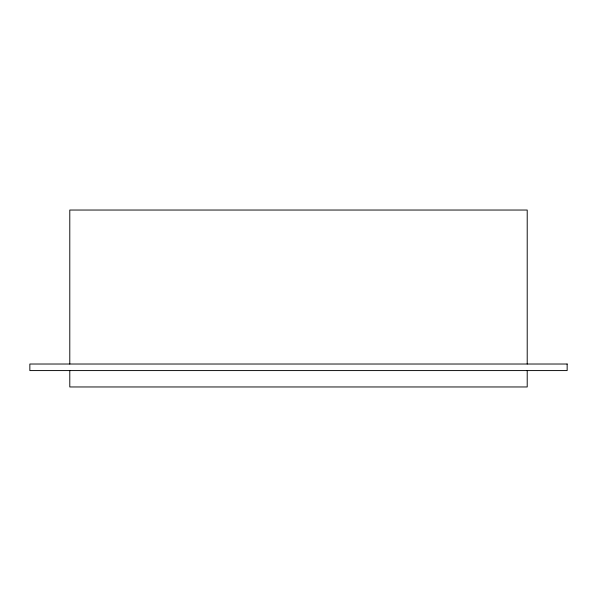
<?xml version="1.0" encoding="UTF-8"?>
<svg xmlns="http://www.w3.org/2000/svg" width="597" height="597" viewBox="0 0 597 597"><rect width="100%" height="100%" fill="white"/><g stroke="black" fill="none" stroke-linecap="round" stroke-linejoin="round"><path stroke-width="0.9" d="M527.211 364.021L527.211 210.04L69.789 210.04L69.789 364.021M527.211 370.58L527.211 386.96L69.789 386.96L69.789 370.58M567.15 364.021L29.85 364.021L29.85 370.58L567.15 370.58L567.15 364.021"/></g></svg>
